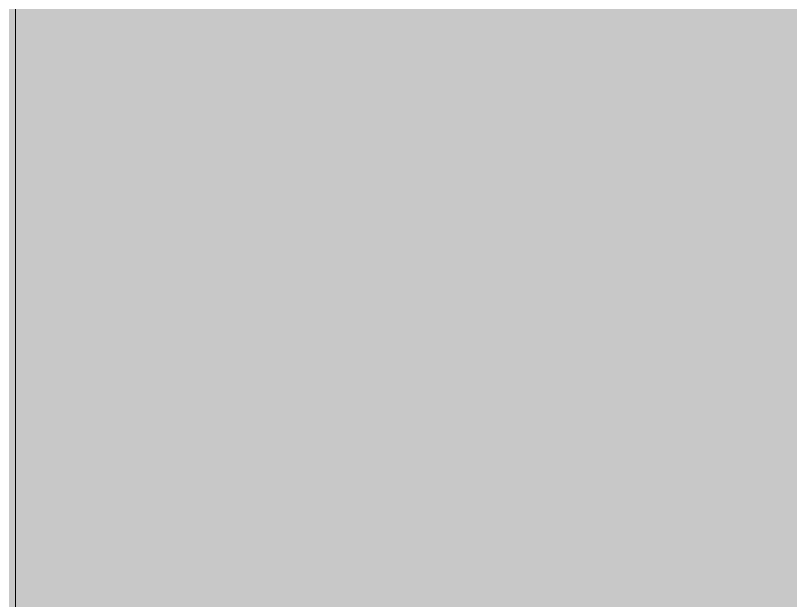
# Model space of a CAD drawing. Header units: inches. Extents: x -4061 to -1937, y 9836 to 11171.
# Drawn here: x -3498.923737 to -3498.921931, y 10367.040759 to 10367.042121 of the extents above; entities that cross this region are included whole.
import ezdxf

# ---------------------------------------------------------------- set-up
doc = ezdxf.new("R2010")
doc.units = ezdxf.units.IN
doc.header["$MEASUREMENT"] = 0
for name, color, linetype, lineweight in [('I-WALL', 2, 'Continuous', 18), ('I-WALL-1', 2, 'Continuous', 5), ('S-BEAM', 12, 'Continuous', 9)]:
    doc.layers.add(name, color=color, linetype=linetype, lineweight=lineweight)

# ---------------------------------------------------------------- blocks, each defined once
blk = doc.blocks.new('Dimension Lumber - 2x10-V112-ENLARGED RCP - 1ST FLOOR PLAN - WEST')
at = {"layer": 'S-BEAM'}
h = blk.add_hatch(color=256, dxfattribs=at)
h.paths.add_polyline_path([(-44.4085853, -0.75), (-44.4085853, 0.75), (-45, 0.75), (-45, -0.75)], flags=0)
h.paths.add_polyline_path([(35.4, -0.75), (35.4, 0.75), (19.2, 0.75), (19.2, -0.75)], flags=0)

msp = doc.modelspace()

# ---------------------------------------------------------------- hatches: boundary and pattern name
at = {"layer": 'I-WALL-1'}
msp.add_hatch(color=256, dxfattribs=at).paths.add_polyline_path([(-3499.1737367, 10352.5893961), (-3498.9237367, 10352.5893961), (-3498.9237367, 10392.5893961), (-3499.1737367, 10392.5893961), (-3499.1737367, 10390.5893961), (-3501.1112367, 10390.5893961), (-3501.1112367, 10389.9643961), (-3502.9862367, 10389.9643961), (-3502.9862367, 10390.5893961), (-3504.9237367, 10390.5893961), (-3504.9237367, 10354.5893961), (-3502.9862367, 10354.5893961), (-3502.9862367, 10355.2143961), (-3501.1112367, 10355.2143961), (-3501.1112367, 10354.5893961), (-3499.1737367, 10354.5893961), (-3499.1737367, 10353.3799689)], flags=0)

# ---------------------------------------------------------------- linework, layer by layer
at = {"layer": 'I-WALL'}
msp.add_line((-3498.9237367, 10352.5893961), (-3498.9237367, 10392.5893961), dxfattribs=at)

# ---------------------------------------------------------------- block references
at = {"layer": 'S-BEAM'}
msp.add_blockref('Dimension Lumber - 2x10-V112-ENLARGED RCP - 1ST FLOOR PLAN - WEST', (-3453.9237367, 10367.7893961), dxfattribs=at)

doc.saveas('drawing.dxf')
